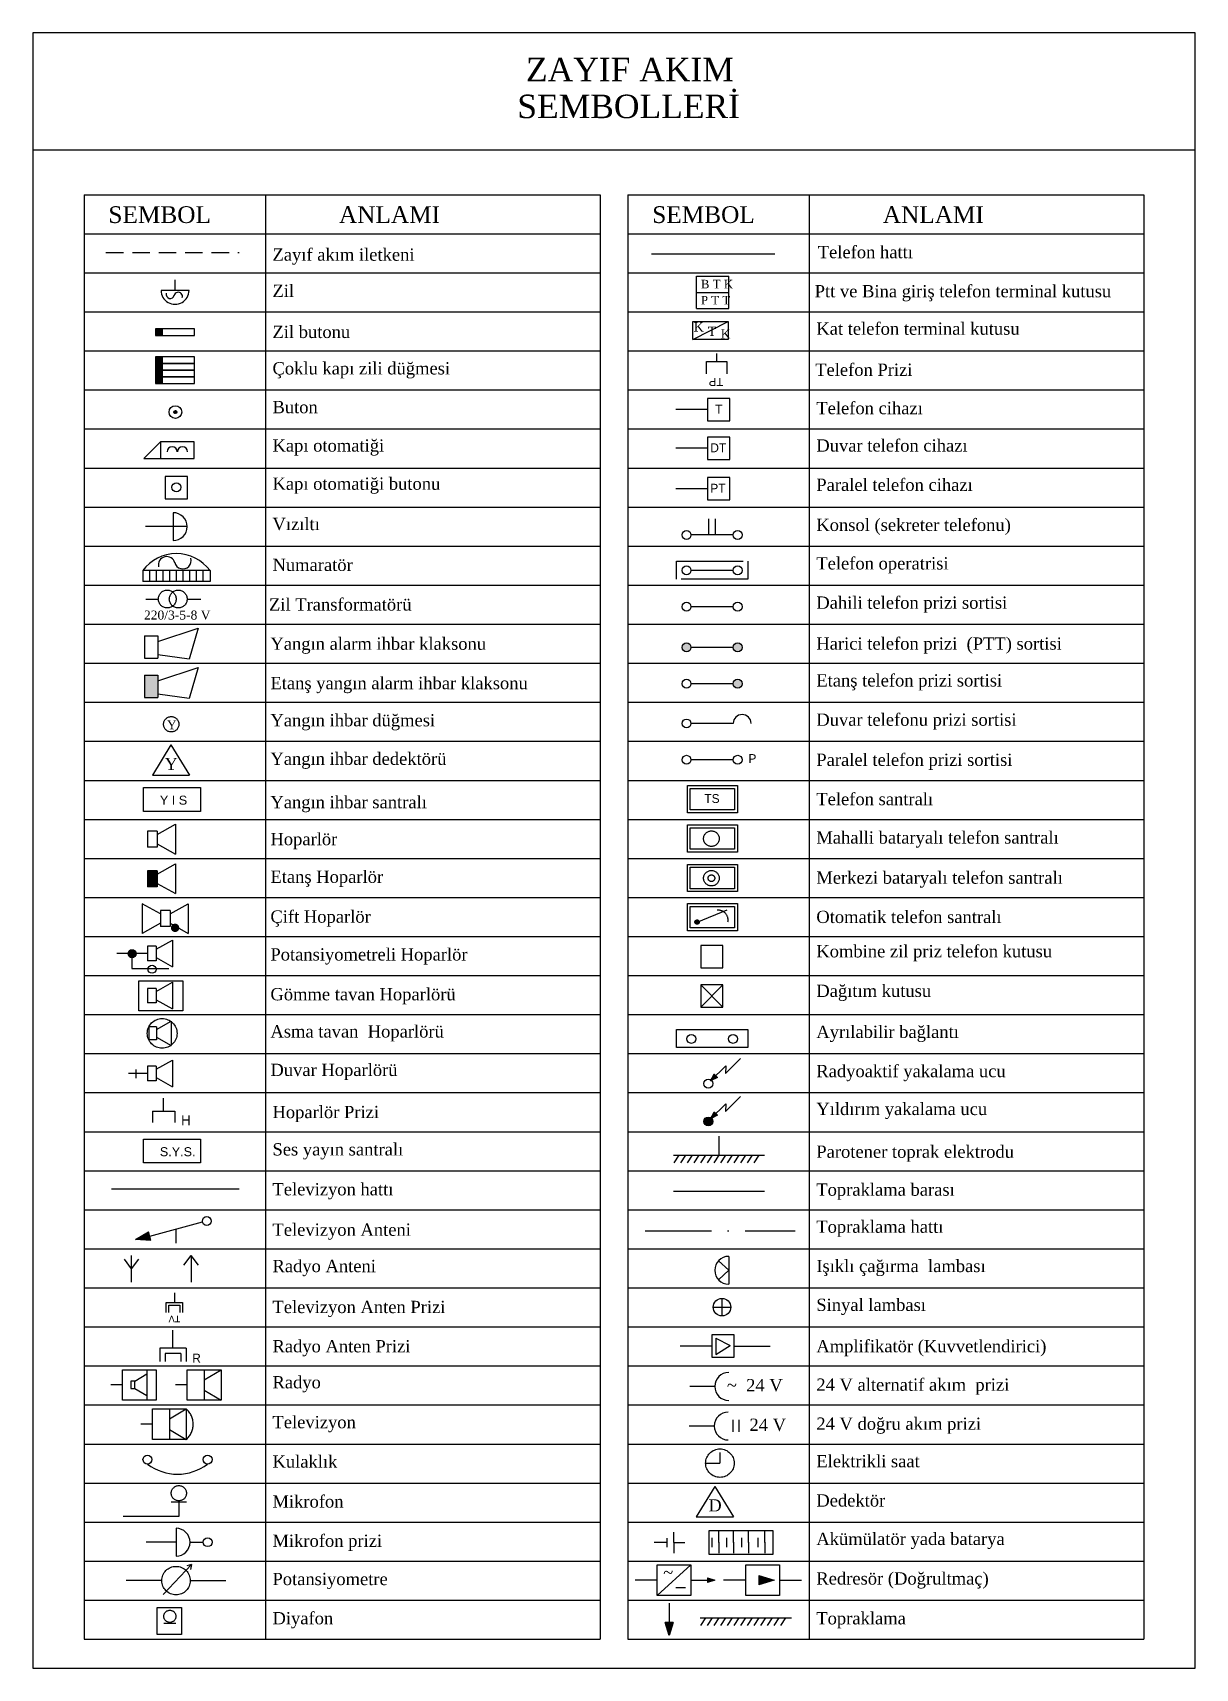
# Model space of a CAD drawing. Header units: millimetres. Extents: x 154 to 5560, y 36 to 724.
# Drawn here: x 1306.7 to 1516.7, y 151.2 to 446.7 of the extents above; entities that cross this region are included whole.
import ezdxf

# ---------------------------------------------------------------- set-up
doc = ezdxf.new("R2010")
doc.units = ezdxf.units.MM
for name, pattern in [('ACAD_ISO03W100', [30, 12, -18]), ('ACAD_ISO10W100', [18, 12, -3, 0, -3]), ('HIDDEN2', [4.7625, 3.175, -1.5875])]:
    doc.linetypes.add(name, pattern=pattern)
for name, color, linetype in [('MIMARI', 7, 'Continuous'), ('SEMBOL', 7, 'Continuous'), ('topraklama', 104, 'Continuous'), ('TP', 6, 'Continuous'), ('TP HATTI', 6, 'TELEFON_HATTI'), ('TV', 151, 'Continuous'), ('TV HATTI', 161, 'TV_HATTI'), ('zayıf akım', 2, 'HIDDEN2')]:
    doc.layers.add(name, color=color, linetype=linetype)
doc.styles.add('ARMATÜR', font='times.ttf', dxfattribs={"height": 17.5})
doc.styles.add('MEKAN', font='romantic.ttf', dxfattribs={"height": 0.25})
doc.styles.add('ROMANTIC', font='rom_____.pfb', dxfattribs={"height": 0.3})
doc.styles.get("Standard").update_dxf_attribs({"font": 'arial.ttf'})
doc.styles.add('STYLE1', font='times.ttf', dxfattribs={"height": 17.5})
doc.styles.add('style2', font='arial.ttf')
doc.linetypes.add('TELEFON_HATTI', pattern='A,12.7,-5.08,["T",Standard,S=2.54,R=0,X=-2.54,Y=-1.27],-5.08', length=22.86)
doc.linetypes.add('TV_HATTI', pattern='A,12.7,-5.08,["TV",Standard,S=2.54,R=0,X=-2.54,Y=-1.27],-5.08', length=22.86)

# ---------------------------------------------------------------- blocks, each defined once
blk = doc.blocks.new('YIS')
at = {"layer": 'SEMBOL'}
blk.add_lwpolyline([(-25.5, 21.3), (25.5, 21.3), (25.5, 0), (-25.5, 0)], close=True, dxfattribs=at)
at = {"layer": 'SEMBOL', "ltscale": 10, "style": 'style2'}
blk.add_text('Y I S', height=8.08, dxfattribs=at).set_placement((-10.9, 6))
blk = doc.blocks.new('ZİL')
at = {"layer": 'SEMBOL'}
blk.add_line((-1.9, 8.6), (-1.9, -16.4), dxfattribs=at)
for centre, radius, start, end in [((-1.9, -3.9), 12.5, 270, 90), ((3.6, -1), 3.75, 74.5857, 255.5327), ((1.6, -8.2), 3.75, 256.3371, 76.1225)]:
    blk.add_arc(centre, radius, start, end, dxfattribs=at)
blk = doc.blocks.new('Zayıf Akım_Telefon prizi')
at = {"layer": 'TP'}
for p, q in [((-12.5, 0), (-12.5, 15)), ((12.5, 0), (-12.5, 0)), ((12.5, 15), (12.5, 0))]:
    blk.add_line(p, q, dxfattribs=at)
blk.add_text('TP', height=10, dxfattribs=at).set_placement((-8.2, 20))
blk = doc.blocks.new('Zayıf Akım_TV prizi')
at = {"layer": 'TV'}
for p, q in [((-12.5, 0), (-12.5, 15)), ((12.5, 0), (-12.5, 0)), ((-8.5, 4), (-8.5, 15)), ((8.5, 4), (-8.5, 4)), ((8.5, 15), (8.5, 4)), ((12.5, 15), (12.5, 0))]:
    blk.add_line(p, q, dxfattribs=at)
blk.add_text('TV', height=10, dxfattribs=at).set_placement((-8.9, 20))

msp = doc.modelspace()

# ---------------------------------------------------------------- hatches: boundary and pattern name
at = {"layer": 'SEMBOL', "ltscale": 10}
for points in [[(1328.913, 391.985), (1330.122, 391.985), (1330.122, 393.194), (1328.913, 393.194)], [(1328.891, 386.905), (1330.1, 386.905), (1330.1, 388.115), (1328.891, 388.115)], [(1328.891, 385.696), (1330.1, 385.696), (1330.1, 386.905), (1328.891, 386.905)], [(1328.891, 384.487), (1330.1, 384.487), (1330.1, 385.696), (1328.891, 385.696)], [(1328.891, 383.278), (1330.1, 383.278), (1330.1, 384.487), (1328.891, 384.487)]]:
    msp.add_hatch(color=256, dxfattribs=at).paths.add_polyline_path(points)
at = {"layer": 'SEMBOL', "linetype": 'ACAD_ISO03W100', "ltscale": 10}
h = msp.add_hatch(color=256, dxfattribs=at)
h.paths.add_polyline_path([(1434.86, 335.627, 1), (1433.248, 335.627, 1)])
h.paths.add_polyline_path([(1425.619, 335.627, 1), (1424.007, 335.627, 1)])
h.paths.add_polyline_path([(1434.86, 329.065, 1), (1433.248, 329.065, 1)])
for color, points in [(256, [(1329.318, 330.597), (1326.9, 330.597), (1326.9, 326.567), (1329.318, 326.567)]), (256, [(1327.468, 292.375), (1329.209, 292.375), (1329.209, 295.277), (1327.468, 295.277)]), (256, [(1331.665, 284.998), (1333.19, 284.998, 0.9503423)]), (256, [(1427.113, 285.996, 1), (1426.328, 285.996, 1)]), (256, [(1325.387, 280.323, 0.9503423), (1323.938, 280.323)]), (256, [(1429.55, 249.974, 1), (1427.938, 249.974, 1)]), (6, [(1325.309, 228.63), (1328.047, 228.498), (1327.647, 230.06)]), (256, [(1429.9, 167.117), (1428.59, 167.52), (1428.59, 166.714)]), (256, [(1440.643, 167.125), (1437.9, 167.969), (1437.9, 166.281)]), (256, [(1421.662, 157.114), (1422.382, 159.454), (1420.942, 159.454)])]:
    msp.add_hatch(color=color, dxfattribs=at).paths.add_polyline_path(points)
h = msp.add_hatch(color=256, dxfattribs=at)
h.paths.add_polyline_path([(1333.191, 284.959, 0.0127284), (1333.19, 284.998), (1332.381, 284.998), (1332.381, 284.197, 0.4321092)])
h.paths.add_polyline_path([(1332.381, 284.998), (1331.665, 284.998, 0.0127284), (1331.664, 284.959, 0.3965416), (1332.381, 284.197)])
h = msp.add_hatch(color=256, dxfattribs=at)
h.paths.add_polyline_path([(1324.619, 279.562, 0.4321092), (1325.388, 280.286, 0.0127284), (1325.387, 280.323), (1324.619, 280.323)])
h.paths.add_polyline_path([(1324.619, 279.562), (1324.619, 280.323), (1323.938, 280.323, 0.0127284), (1323.937, 280.286, 0.3965416)])

# ---------------------------------------------------------------- linework, layer by layer
at = {"layer": 'MIMARI'}
for p, q in [((1315.994, 417.397), (1315.994, 156.435)), ((1315.994, 417.397), (1409.195, 417.397)), ((1348.74, 417.397), (1348.74, 156.435)), ((1414.233, 417.397), (1507.434, 417.397)), ((1414.233, 417.397), (1414.233, 156.435)), ((1446.979, 417.397), (1446.979, 156.435)), ((1315.994, 410.344), (1409.195, 410.344)), ((1414.233, 410.344), (1507.434, 410.344)), ((1315.994, 403.291), (1409.195, 403.291)), ((1414.233, 403.291), (1507.434, 403.291)), ((1315.994, 396.238), (1409.195, 396.238)), ((1414.233, 396.238), (1507.434, 396.238)), ((1315.994, 389.185), (1409.195, 389.185)), ((1414.233, 389.185), (1507.434, 389.185)), ((1315.994, 382.132), (1409.195, 382.132)), ((1414.233, 382.132), (1507.434, 382.132)), ((1315.994, 375.079), (1409.195, 375.079)), ((1414.233, 375.079), (1507.434, 375.079)), ((1315.994, 368.026), (1409.195, 368.026)), ((1414.233, 368.026), (1507.434, 368.026)), ((1315.994, 360.973), (1409.195, 360.973)), ((1414.233, 360.973), (1507.434, 360.973)), ((1315.994, 353.92), (1409.195, 353.92)), ((1414.233, 353.92), (1507.434, 353.92)), ((1315.994, 346.867), (1409.195, 346.867)), ((1414.233, 346.867), (1507.434, 346.867)), ((1315.994, 339.814), (1409.195, 339.814)), ((1414.233, 339.814), (1507.434, 339.814)), ((1315.994, 332.761), (1409.195, 332.761)), ((1414.233, 332.761), (1507.434, 332.761)), ((1315.994, 325.708), (1409.195, 325.708)), ((1414.233, 325.708), (1507.434, 325.708)), ((1315.994, 318.655), (1409.195, 318.655)), ((1414.233, 318.655), (1507.434, 318.655)), ((1315.994, 311.602), (1409.195, 311.602)), ((1414.233, 311.602), (1507.434, 311.602)), ((1315.994, 304.549), (1409.195, 304.549)), ((1414.233, 304.549), (1507.434, 304.549)), ((1315.994, 297.496), (1409.195, 297.496)), ((1414.233, 297.496), (1507.434, 297.496)), ((1315.994, 290.443), (1409.195, 290.443)), ((1414.233, 290.443), (1507.434, 290.443)), ((1315.994, 283.39), (1409.195, 283.39)), ((1414.233, 283.39), (1507.434, 283.39)), ((1315.994, 276.337), (1409.195, 276.337)), ((1414.233, 276.337), (1507.434, 276.337)), ((1315.994, 269.284), (1409.195, 269.284)), ((1414.233, 269.284), (1507.434, 269.284)), ((1315.994, 262.231), (1409.195, 262.231)), ((1414.233, 262.231), (1507.434, 262.231)), ((1315.994, 255.178), (1409.195, 255.178)), ((1414.233, 255.178), (1507.434, 255.178)), ((1315.994, 248.125), (1409.195, 248.125)), ((1414.233, 248.125), (1507.434, 248.125)), ((1315.994, 241.072), (1409.195, 241.072)), ((1414.233, 241.072), (1507.434, 241.072)), ((1315.994, 234.019), (1409.195, 234.019)), ((1414.233, 234.019), (1507.434, 234.019)), ((1315.994, 226.966), (1409.195, 226.966)), ((1414.233, 226.966), (1507.434, 226.966)), ((1315.994, 219.913), (1409.195, 219.913)), ((1414.233, 219.913), (1507.434, 219.913)), ((1315.994, 212.86), (1409.195, 212.86)), ((1414.233, 212.86), (1507.434, 212.86)), ((1315.994, 205.807), (1409.195, 205.807)), ((1414.233, 205.807), (1507.434, 205.807)), ((1315.994, 198.754), (1409.195, 198.754)), ((1414.233, 198.754), (1507.434, 198.754)), ((1315.994, 191.701), (1409.195, 191.701)), ((1414.233, 191.701), (1507.434, 191.701)), ((1315.994, 184.647), (1409.195, 184.647)), ((1414.233, 184.647), (1507.434, 184.647)), ((1315.994, 177.594), (1409.195, 177.594)), ((1414.233, 177.594), (1507.434, 177.594)), ((1315.994, 170.541), (1409.195, 170.541)), ((1414.233, 170.541), (1507.434, 170.541)), ((1315.994, 163.488), (1409.195, 163.488)), ((1414.233, 163.488), (1507.434, 163.488)), ((1315.994, 156.435), (1409.195, 156.435)), ((1414.233, 156.435), (1507.434, 156.435))]:
    msp.add_line(p, q, dxfattribs=at)
at = {"layer": 'MIMARI', "ltscale": 10}
for p, q in [((1409.195, 417.397), (1409.195, 156.435)), ((1507.434, 417.397), (1507.434, 156.435))]:
    msp.add_line(p, q, dxfattribs=at)
at = {"layer": 'MIMARI', "linetype": 'ACAD_ISO03W100', "ltscale": 10}
for p, q in [((1327.172, 344.353), (1329.404, 344.353)), ((1334.612, 344.353), (1337.091, 344.353)), ((1422.525, 173.895), (1424.519, 173.895))]:
    msp.add_line(p, q, dxfattribs=at)
at = {"layer": 'MIMARI', "ltscale": 0.1}
for p, q in [((1331.69, 317.993), (1328.322, 312.524)), ((1331.69, 317.993), (1335.059, 312.524)), ((1328.322, 312.524), (1335.059, 312.524)), ((1430.109, 210.803), (1430.109, 207.889)), ((1430.109, 210.803), (1432.711, 209.492)), ((1430.109, 207.889), (1432.711, 209.492)), ((1429.929, 184.036), (1426.56, 178.567)), ((1429.929, 184.036), (1433.297, 178.567)), ((1426.56, 178.567), (1433.297, 178.567))]:
    msp.add_line(p, q, dxfattribs=at)
at = {"layer": 'MIMARI', "linetype": 'ACAD_ISO03W100'}
for p, q in [((1421.316, 173.089), (1421.316, 174.701)), ((1422.525, 173.895), (1422.525, 175.788)), ((1429.446, 173.169), (1429.446, 174.781)), ((1429.446, 173.089), (1429.446, 174.701)), ((1430.656, 173.975), (1430.656, 175.869)), ((1430.656, 173.895), (1430.656, 175.788)), ((1432.066, 173.169), (1432.066, 174.781)), ((1432.066, 173.089), (1432.066, 174.701)), ((1433.275, 173.975), (1433.275, 175.869)), ((1433.275, 173.895), (1433.275, 175.788)), ((1434.82, 173.169), (1434.82, 174.781)), ((1434.82, 173.089), (1434.82, 174.701)), ((1436.029, 173.975), (1436.029, 175.869)), ((1436.029, 173.895), (1436.029, 175.788)), ((1437.761, 173.169), (1437.761, 174.781)), ((1437.761, 173.089), (1437.761, 174.701)), ((1438.97, 173.975), (1438.97, 175.869)), ((1438.97, 173.895), (1438.97, 175.788)), ((1422.525, 173.895), (1422.525, 172.002)), ((1430.656, 173.975), (1430.656, 172.082)), ((1430.656, 173.895), (1430.656, 172.002)), ((1433.275, 173.975), (1433.275, 172.082)), ((1433.275, 173.895), (1433.275, 172.002)), ((1436.029, 173.975), (1436.029, 172.082)), ((1436.029, 173.895), (1436.029, 172.002)), ((1438.97, 173.975), (1438.97, 172.082)), ((1438.97, 173.895), (1438.97, 172.002))]:
    msp.add_line(p, q, dxfattribs=at)
at = {"layer": 'MIMARI', "linetype": 'ACAD_ISO03W100', "ltscale": 10}
for centre, radius in [((1331.016, 344.353), 1.612), ((1333, 344.353), 1.612), ((1430.843, 188.245), 2.571), ((1332.604, 167.03), 2.571)]:
    msp.add_circle(centre, radius, dxfattribs=at)
at = {"layer": 'SEMBOL', "ltscale": 10}
for p, q in [((1516.714, 425.458), (1306.714, 425.458)), ((1429.925, 202.098), (1425.401, 202.098)), ((1429.827, 194.949), (1425.303, 194.949)), ((1332.616, 173.964), (1327.214, 173.964))]:
    msp.add_line(p, q, dxfattribs=at)
at = {"layer": 'SEMBOL', "linetype": 'ACAD_ISO03W100', "ltscale": 10}
for p, q in [((1332.418, 400.13), (1332.418, 402.007)), ((1428.601, 378.59), (1422.872, 378.59)), ((1428.601, 371.592), (1422.872, 371.592)), ((1428.601, 364.276), (1422.872, 364.276)), ((1428.829, 355.938), (1428.829, 358.863)), ((1430.038, 355.938), (1430.038, 358.863)), ((1334.601, 357.434), (1327.094, 357.434)), ((1433.248, 355.938), (1425.619, 355.938)), ((1326.591, 349.512), (1326.591, 347.497)), ((1327.8, 349.512), (1327.8, 347.497)), ((1329.009, 349.512), (1329.009, 347.497)), ((1330.218, 349.512), (1330.218, 347.497)), ((1331.427, 349.512), (1331.427, 347.497)), ((1332.636, 349.512), (1332.636, 347.497)), ((1333.845, 349.512), (1333.845, 347.497)), ((1335.054, 349.512), (1335.054, 347.497)), ((1336.264, 349.512), (1336.264, 347.497)), ((1337.473, 349.512), (1337.473, 347.497)), ((1338.746, 349.512), (1338.746, 347.497)), ((1433.248, 349.532), (1425.619, 349.532)), ((1433.248, 342.97), (1425.619, 342.97)), ((1433.248, 335.627), (1425.619, 335.627)), ((1433.248, 329.065), (1425.619, 329.065)), ((1433.248, 321.878), (1425.619, 321.878)), ((1433.248, 315.316), (1425.619, 315.316)), ((1329.209, 301.816), (1332.499, 303.659)), ((1332.499, 303.659), (1332.499, 298.295)), ((1329.209, 300.138), (1332.499, 298.295)), ((1329.209, 294.666), (1332.499, 296.508)), ((1332.499, 296.508), (1332.499, 291.144)), ((1329.209, 292.987), (1332.499, 291.144)), ((1329.786, 287.468), (1326.496, 289.311)), ((1326.496, 289.311), (1326.496, 283.946)), ((1331.525, 287.468), (1334.815, 289.311)), ((1334.815, 289.311), (1334.815, 283.946)), ((1426.721, 285.996), (1432.179, 288.19)), ((1329.786, 285.789), (1326.496, 283.946)), ((1331.525, 285.789), (1334.815, 283.946)), ((1329.011, 281.078), (1331.973, 282.737)), ((1331.973, 282.737), (1331.973, 277.909)), ((1327.444, 280.323), (1321.892, 280.323)), ((1324.619, 280.323), (1324.619, 277.629)), ((1329.011, 279.567), (1331.973, 277.909)), ((1324.619, 277.629), (1331.323, 277.629)), ((1329.011, 273.464), (1331.973, 275.123)), ((1331.973, 275.123), (1331.973, 270.294)), ((1329.011, 271.953), (1331.973, 270.294)), ((1431.399, 274.629), (1427.369, 270.599)), ((1427.369, 274.629), (1431.399, 270.599)), ((1329.07, 266.579), (1331.735, 268.071)), ((1331.735, 268.071), (1331.735, 263.726)), ((1329.07, 265.219), (1331.735, 263.726)), ((1329.011, 259.4), (1331.973, 261.059)), ((1331.973, 261.059), (1331.973, 256.231)), ((1429.17, 257.3), (1431.9, 260.028)), ((1431.828, 258.618), (1434.558, 261.346)), ((1431.9, 260.028), (1431.828, 258.618)), ((1327.444, 258.645), (1324.014, 258.645)), ((1325.346, 259.348), (1325.346, 257.803)), ((1329.011, 257.89), (1331.973, 256.231)), ((1431.828, 251.776), (1434.558, 254.504)), ((1429.17, 250.459), (1431.9, 253.186)), ((1431.9, 253.186), (1431.828, 251.776)), ((1423.44, 243.858), (1422.54, 242.478)), ((1424.644, 243.858), (1423.743, 242.478)), ((1425.847, 243.858), (1424.946, 242.478)), ((1427.05, 243.858), (1426.149, 242.478)), ((1428.253, 243.858), (1427.353, 242.478)), ((1429.456, 243.858), (1428.556, 242.478)), ((1430.659, 243.858), (1429.759, 242.478)), ((1431.862, 243.858), (1430.962, 242.478)), ((1433.065, 243.858), (1432.165, 242.478)), ((1434.269, 243.858), (1433.368, 242.478)), ((1435.472, 243.858), (1434.571, 242.478)), ((1436.675, 243.858), (1435.774, 242.478)), ((1437.878, 243.858), (1436.978, 242.478)), ((1432.442, 223.086), (1430.577, 224.779)), ((1432.442, 225.605), (1432.442, 220.567)), ((1432.442, 223.086), (1430.577, 221.393)), ((1429.375, 209.385), (1423.646, 209.385)), ((1433.406, 209.385), (1439.945, 209.385)), ((1325.176, 203.071), (1327.344, 204.36)), ((1327.314, 205.12), (1327.314, 199.609)), ((1337.674, 203.306), (1340.725, 205.12)), ((1337.674, 205.12), (1337.674, 199.609)), ((1322.926, 202.365), (1320.807, 202.365)), ((1325.176, 201.732), (1327.344, 200.443)), ((1334.623, 202.365), (1332.504, 202.365)), ((1337.674, 201.423), (1340.725, 199.609)), ((1331.4, 196.227), (1334.451, 198.041)), ((1331.4, 198.041), (1331.4, 192.53)), ((1328.35, 195.286), (1326.23, 195.286)), ((1331.4, 194.344), (1334.451, 192.53)), ((1430.843, 190.155), (1430.843, 188.245)), ((1428.272, 188.245), (1430.843, 188.245)), ((1331.745, 181.276), (1334.493, 181.276)), ((1333.11, 181.45), (1333.11, 178.615)), ((1333.11, 178.615), (1323.032, 178.615)), ((1421.316, 173.895), (1418.95, 173.895)), ((1330.251, 164.494), (1335.405, 169.921)), ((1335.405, 169.921), (1334.551, 169.712)), ((1335.405, 169.921), (1335.24, 169.058)), ((1425.606, 169.873), (1419.505, 164.362)), ((1330.033, 167.03), (1323.597, 167.03)), ((1335.175, 167.03), (1341.611, 167.03)), ((1419.505, 167.117), (1415.508, 167.117)), ((1422.899, 165.755), (1424.638, 165.755)), ((1425.606, 167.117), (1429.603, 167.117)), ((1435.504, 167.117), (1431.508, 167.117)), ((1441.606, 167.117), (1445.603, 167.117)), ((1421.662, 162.961), (1421.662, 157.644)), ((1427.3, 160.298), (1443.748, 160.298)), ((1428.261, 160.298), (1427.361, 158.918)), ((1429.464, 160.298), (1428.564, 158.918)), ((1430.667, 160.298), (1429.767, 158.918)), ((1431.87, 160.298), (1430.97, 158.918)), ((1433.073, 160.298), (1432.173, 158.918)), ((1434.277, 160.298), (1433.376, 158.918)), ((1435.48, 160.298), (1434.579, 158.918)), ((1436.683, 160.298), (1435.782, 158.918)), ((1437.886, 160.298), (1436.986, 158.918)), ((1439.089, 160.298), (1438.189, 158.918)), ((1440.292, 160.298), (1439.392, 158.918)), ((1441.495, 160.298), (1440.595, 158.918)), ((1442.698, 160.298), (1441.798, 158.918)), ((1330.395, 159.34), (1332.594, 159.34))]:
    msp.add_line(p, q, dxfattribs=at)
at = {"layer": 'SEMBOL'}
for p, q in [((1426.616, 402.671), (1432.44, 402.671)), ((1426.616, 396.847), (1426.616, 402.671)), ((1432.44, 396.847), (1432.44, 402.671)), ((1426.616, 399.759), (1432.44, 399.759)), ((1426.616, 396.847), (1432.44, 396.847)), ((1328.913, 393.194), (1328.913, 391.985)), ((1335.966, 393.194), (1328.913, 393.194)), ((1330.122, 393.194), (1330.122, 391.985)), ((1335.966, 391.985), (1335.966, 393.194)), ((1425.924, 391.268), (1425.924, 394.482)), ((1425.924, 394.482), (1432.351, 394.482)), ((1425.924, 391.268), (1432.351, 394.482)), ((1432.351, 394.482), (1432.351, 391.268)), ((1328.913, 391.985), (1335.966, 391.985)), ((1432.351, 391.268), (1425.924, 391.268)), ((1328.891, 388.115), (1328.891, 386.905)), ((1335.944, 388.115), (1328.891, 388.115)), ((1330.1, 388.115), (1330.1, 386.905)), ((1335.944, 383.278), (1335.944, 388.115)), ((1328.891, 386.905), (1328.891, 385.696)), ((1335.944, 386.905), (1328.891, 386.905)), ((1328.891, 386.905), (1335.944, 386.905)), ((1335.944, 385.696), (1328.891, 385.696)), ((1328.891, 385.696), (1335.944, 385.696)), ((1328.891, 385.696), (1328.891, 384.487)), ((1328.891, 384.487), (1328.891, 383.278)), ((1335.944, 384.487), (1328.891, 384.487)), ((1328.891, 384.487), (1335.944, 384.487)), ((1330.1, 386.905), (1330.1, 385.696)), ((1330.1, 385.696), (1330.1, 384.487)), ((1330.1, 384.487), (1330.1, 383.278)), ((1328.891, 383.278), (1335.944, 383.278)), ((1332.603, 377.892), (1332.242, 378.254)), ((1332.652, 377.923), (1332.273, 378.302)), ((1332.693, 377.964), (1332.314, 378.343)), ((1332.724, 378.014), (1332.364, 378.374)), ((1332.745, 378.074), (1332.424, 378.395)), ((1332.751, 378.149), (1332.498, 378.401)), ((1332.717, 378.263), (1332.613, 378.367)), ((1332.471, 377.863), (1332.213, 378.121)), ((1332.544, 377.87), (1332.22, 378.194)), ((1332.362, 377.89), (1332.24, 378.012)), ((1329.808, 372.781), (1326.776, 369.743)), ((1329.808, 372.781), (1329.808, 369.743)), ((1335.881, 372.781), (1329.808, 372.781)), ((1335.881, 369.743), (1335.881, 372.781)), ((1326.776, 369.743), (1335.881, 369.743)), ((1332.082, 359.953), (1332.082, 354.915)), ((1338.746, 349.512), (1326.591, 349.512)), ((1338.746, 347.497), (1326.591, 347.497)), ((1326.9, 337.71), (1326.9, 333.68)), ((1326.9, 337.71), (1329.318, 337.71)), ((1329.318, 337.71), (1329.318, 333.68)), ((1329.324, 336.701), (1336.579, 339.12)), ((1336.579, 339.12), (1334.967, 333.477)), ((1334.967, 333.477), (1329.324, 334.283)), ((1326.9, 333.68), (1329.318, 333.68)), ((1329.324, 329.588), (1336.579, 332.007)), ((1336.579, 332.007), (1334.967, 326.364)), ((1326.9, 330.597), (1329.318, 330.597)), ((1326.9, 330.597), (1326.9, 326.567)), ((1329.318, 330.597), (1329.318, 326.567)), ((1326.9, 326.567), (1329.318, 326.567)), ((1334.967, 326.364), (1329.324, 327.17)), ((1329.209, 302.428), (1327.468, 302.428)), ((1327.468, 302.428), (1327.468, 299.526)), ((1329.209, 302.428), (1329.209, 299.526)), ((1329.209, 299.526), (1327.468, 299.526)), ((1329.209, 295.277), (1327.468, 295.277)), ((1327.468, 295.277), (1327.468, 292.375)), ((1329.209, 295.277), (1329.209, 292.375)), ((1329.209, 292.375), (1327.468, 292.375)), ((1329.784, 288.079), (1329.784, 285.178)), ((1331.525, 288.079), (1329.784, 288.079)), ((1331.525, 288.079), (1331.525, 285.178)), ((1331.525, 285.178), (1329.784, 285.178)), ((1329.011, 281.629), (1327.444, 281.629)), ((1327.444, 281.629), (1327.444, 279.017)), ((1329.011, 281.629), (1329.011, 279.017)), ((1329.011, 279.017), (1327.444, 279.017)), ((1327.444, 274.014), (1327.444, 271.403)), ((1329.011, 274.014), (1327.444, 274.014)), ((1329.011, 274.014), (1329.011, 271.403)), ((1329.011, 271.403), (1327.444, 271.403)), ((1327.66, 267.074), (1327.66, 264.724)), ((1329.07, 267.074), (1327.66, 267.074)), ((1329.07, 267.074), (1329.07, 264.724)), ((1329.07, 264.724), (1327.66, 264.724)), ((1329.011, 259.951), (1327.444, 259.951)), ((1327.444, 259.951), (1327.444, 257.339)), ((1329.011, 257.339), (1327.444, 257.339)), ((1329.011, 259.951), (1329.011, 257.339)), ((1429.17, 257.3), (1429.811, 258.511)), ((1430.381, 257.941), (1429.17, 257.3)), ((1429.182, 257.307), (1429.174, 257.307)), ((1429.23, 257.332), (1429.187, 257.332)), ((1429.278, 257.357), (1429.2, 257.357)), ((1429.325, 257.382), (1429.214, 257.382)), ((1429.373, 257.407), (1429.227, 257.407)), ((1429.42, 257.433), (1429.24, 257.433)), ((1429.468, 257.458), (1429.254, 257.458)), ((1429.516, 257.483), (1429.267, 257.483)), ((1429.563, 257.508), (1429.28, 257.508)), ((1429.611, 257.533), (1429.294, 257.533)), ((1429.658, 257.559), (1429.307, 257.559)), ((1429.706, 257.584), (1429.32, 257.584)), ((1429.753, 257.609), (1429.334, 257.609)), ((1429.801, 257.634), (1429.347, 257.634)), ((1429.849, 257.659), (1429.36, 257.659)), ((1429.896, 257.685), (1429.374, 257.685)), ((1429.944, 257.71), (1429.387, 257.71)), ((1429.991, 257.735), (1429.4, 257.735)), ((1430.039, 257.76), (1429.414, 257.76)), ((1430.087, 257.785), (1429.427, 257.785)), ((1430.134, 257.81), (1429.44, 257.81)), ((1430.182, 257.836), (1429.454, 257.836)), ((1430.229, 257.861), (1429.467, 257.861)), ((1430.277, 257.886), (1429.48, 257.886)), ((1430.324, 257.911), (1429.494, 257.911)), ((1430.372, 257.936), (1429.507, 257.936)), ((1430.361, 257.962), (1429.52, 257.962)), ((1430.336, 257.987), (1429.534, 257.987)), ((1430.311, 258.012), (1429.547, 258.012)), ((1430.286, 258.037), (1429.56, 258.037)), ((1430.26, 258.062), (1429.574, 258.062)), ((1430.235, 258.088), (1429.587, 258.088)), ((1430.21, 258.113), (1429.6, 258.113)), ((1430.185, 258.138), (1429.614, 258.138)), ((1430.16, 258.163), (1429.627, 258.163)), ((1430.135, 258.188), (1429.64, 258.188)), ((1430.109, 258.213), (1429.654, 258.213)), ((1430.084, 258.239), (1429.667, 258.239)), ((1430.059, 258.264), (1429.68, 258.264)), ((1430.034, 258.289), (1429.694, 258.289)), ((1430.009, 258.314), (1429.707, 258.314)), ((1429.983, 258.339), (1429.72, 258.339)), ((1429.958, 258.365), (1429.734, 258.365)), ((1429.933, 258.39), (1429.747, 258.39)), ((1429.908, 258.415), (1429.76, 258.415)), ((1429.883, 258.44), (1429.774, 258.44)), ((1429.857, 258.465), (1429.787, 258.465)), ((1429.832, 258.491), (1429.8, 258.491)), ((1430.381, 257.941), (1429.811, 258.511)), ((1330.366, 251.808), (1330.366, 254.197)), ((1328.349, 251.808), (1328.349, 249.795)), ((1328.349, 251.808), (1332.382, 251.808)), ((1332.382, 251.808), (1332.382, 249.795)), ((1429.17, 250.459), (1429.811, 251.67)), ((1430.311, 251.17), (1429.547, 251.17)), ((1430.286, 251.196), (1429.56, 251.196)), ((1430.26, 251.221), (1429.574, 251.221)), ((1430.235, 251.246), (1429.587, 251.246)), ((1430.21, 251.271), (1429.6, 251.271)), ((1430.185, 251.296), (1429.614, 251.296)), ((1430.16, 251.321), (1429.627, 251.321)), ((1430.135, 251.347), (1429.64, 251.347)), ((1430.109, 251.372), (1429.654, 251.372)), ((1430.084, 251.397), (1429.667, 251.397)), ((1430.059, 251.422), (1429.68, 251.422)), ((1430.034, 251.447), (1429.694, 251.447)), ((1430.009, 251.473), (1429.707, 251.473)), ((1429.983, 251.498), (1429.72, 251.498)), ((1429.958, 251.523), (1429.734, 251.523)), ((1429.933, 251.548), (1429.747, 251.548)), ((1429.908, 251.573), (1429.76, 251.573)), ((1429.883, 251.599), (1429.774, 251.599)), ((1429.857, 251.624), (1429.787, 251.624)), ((1429.832, 251.649), (1429.8, 251.649)), ((1430.381, 251.1), (1429.811, 251.67)), ((1430.381, 251.1), (1429.17, 250.459)), ((1429.182, 250.465), (1429.174, 250.465)), ((1429.23, 250.49), (1429.187, 250.49)), ((1429.278, 250.515), (1429.2, 250.515)), ((1429.325, 250.541), (1429.214, 250.541)), ((1429.373, 250.566), (1429.227, 250.566)), ((1429.42, 250.591), (1429.24, 250.591)), ((1429.468, 250.616), (1429.254, 250.616)), ((1429.516, 250.641), (1429.267, 250.641)), ((1429.563, 250.667), (1429.28, 250.667)), ((1429.611, 250.692), (1429.294, 250.692)), ((1429.658, 250.717), (1429.307, 250.717)), ((1429.706, 250.742), (1429.32, 250.742)), ((1429.753, 250.767), (1429.334, 250.767)), ((1429.801, 250.792), (1429.347, 250.792)), ((1429.849, 250.818), (1429.36, 250.818)), ((1429.896, 250.843), (1429.374, 250.843)), ((1429.944, 250.868), (1429.387, 250.868)), ((1429.991, 250.893), (1429.4, 250.893)), ((1430.039, 250.918), (1429.414, 250.918)), ((1430.087, 250.944), (1429.427, 250.944)), ((1430.134, 250.969), (1429.44, 250.969)), ((1430.182, 250.994), (1429.454, 250.994)), ((1430.229, 251.019), (1429.467, 251.019)), ((1430.277, 251.044), (1429.48, 251.044)), ((1430.324, 251.07), (1429.494, 251.07)), ((1430.372, 251.095), (1429.507, 251.095)), ((1430.361, 251.12), (1429.52, 251.12)), ((1430.336, 251.145), (1429.534, 251.145)), ((1429.638, 216.428), (1432.812, 216.428)), ((1431.225, 214.841), (1431.225, 218.015)), ((1332.045, 209.017), (1332.045, 212.247)), ((1329.664, 209.017), (1329.664, 206.639)), ((1334.427, 209.017), (1329.664, 209.017)), ((1330.616, 208.065), (1330.616, 206.639)), ((1333.474, 208.065), (1330.616, 208.065)), ((1333.475, 208.065), (1333.475, 206.639)), ((1334.427, 209.017), (1334.427, 206.639)), ((1428.59, 167.52), (1428.59, 166.714)), ((1428.59, 167.52), (1429.9, 167.117)), ((1429.9, 167.117), (1428.59, 166.714)), ((1437.9, 167.969), (1440.643, 167.125)), ((1437.9, 167.969), (1437.9, 166.281)), ((1440.643, 167.125), (1437.9, 166.281)), ((1421.662, 157.114), (1420.942, 159.454)), ((1422.382, 159.454), (1420.942, 159.454)), ((1422.382, 159.454), (1421.662, 157.114))]:
    msp.add_line(p, q, dxfattribs=at)
at = {"layer": 'SEMBOL', "color": 2, "linetype": 'ACAD_ISO03W100', "ltscale": 10}
for p, q in [((1430.704, 243.858), (1430.704, 247.345)), ((1422.48, 243.858), (1438.928, 243.858)), ((1422.48, 237.356), (1438.928, 237.356))]:
    msp.add_line(p, q, dxfattribs=at)
at = {"layer": 'SEMBOL', "color": 6}
for p, q in [((1327.847, 229.279), (1337.369, 231.823)), ((1332.608, 227.97), (1332.608, 230.551)), ((1325.309, 228.63), (1327.647, 230.06)), ((1328.047, 228.498), (1325.309, 228.63)), ((1328.047, 228.498), (1327.647, 230.06))]:
    msp.add_line(p, q, dxfattribs=at)
at = {"layer": 'SEMBOL', "color": 6, "linetype": 'ACAD_ISO03W100', "ltscale": 10}
for p, q in [((1323.212, 225.12), (1324.527, 223.367)), ((1324.527, 225.777), (1324.527, 220.956)), ((1325.843, 225.12), (1324.527, 223.367)), ((1334.003, 224.024), (1335.318, 225.777)), ((1335.318, 225.777), (1335.318, 220.956)), ((1336.634, 224.024), (1335.318, 225.777))]:
    msp.add_line(p, q, dxfattribs=at)
at = {"layer": 'SEMBOL', "color": 1, "linetype": 'ACAD_ISO03W100', "ltscale": 10}
for p, q in [((1433.175, 196.077), (1433.175, 193.922)), ((1434.253, 196.077), (1434.253, 193.922))]:
    msp.add_line(p, q, dxfattribs=at)
at = {"layer": 'SEMBOL', "linetype": 'ByBlock'}
for p, q in [((1332.616, 176.483), (1332.616, 171.445)), ((1335.135, 173.964), (1337.498, 173.964))]:
    msp.add_line(p, q, dxfattribs=at)
at = {"layer": 'SEMBOL', "ltscale": 10}
msp.add_lwpolyline([(1306.714, 446.67), (1306.714, 151.185), (1516.714, 151.185), (1516.714, 446.67)], close=True, dxfattribs=at)
at = {"layer": 'SEMBOL', "linetype": 'ACAD_ISO03W100'}
for points in [[(1428.601, 376.575), (1432.632, 376.575), (1432.632, 380.605), (1428.601, 380.605)], [(1428.601, 369.577), (1432.632, 369.577), (1432.632, 373.607), (1428.601, 373.607)], [(1330.666, 362.449), (1334.696, 362.449), (1334.696, 366.479), (1330.666, 366.479)], [(1428.601, 362.261), (1432.632, 362.261), (1432.632, 366.291), (1428.601, 366.291)], [(1423.032, 351.219), (1435.873, 351.219), (1435.873, 347.946), (1423.032, 347.946)], [(1427.369, 277.748), (1431.399, 277.748), (1431.399, 281.778), (1427.369, 281.778)], [(1325.864, 275.392), (1333.818, 275.392), (1333.818, 269.974), (1325.864, 269.974)], [(1427.369, 270.599), (1431.399, 270.599), (1431.399, 274.629), (1427.369, 274.629)], [(1429.375, 207.37), (1433.406, 207.37), (1433.406, 211.4), (1429.375, 211.4)], [(1322.926, 199.609), (1322.926, 205.12), (1329.027, 205.12), (1329.027, 199.609)], [(1334.623, 199.609), (1334.623, 205.12), (1340.725, 205.12), (1340.725, 199.609)], [(1325.176, 203.071), (1324.413, 203.071), (1324.413, 201.703), (1325.176, 201.703)], [(1328.35, 192.53), (1328.35, 198.041), (1334.451, 198.041), (1334.451, 192.53)], [(1428.892, 176.066), (1440.403, 176.066), (1440.403, 171.763), (1428.892, 171.763)], [(1419.505, 164.362), (1419.505, 169.873), (1425.606, 169.873), (1425.606, 164.362)], [(1435.504, 164.362), (1435.504, 169.873), (1441.606, 169.873), (1441.606, 164.362)], [(1329.167, 162.176), (1333.576, 162.176), (1333.576, 157.295), (1329.167, 157.295)]]:
    msp.add_lwpolyline(points, close=True, dxfattribs=at)
at = {"layer": 'SEMBOL', "linetype": 'ACAD_ISO03W100', "ltscale": 10}
for points in [[(1424.967, 310.668), (1434.002, 310.668), (1434.002, 305.76), (1424.967, 305.76)], [(1425.483, 310.152), (1433.486, 310.152), (1433.486, 306.276), (1425.483, 306.276)], [(1424.967, 303.561), (1434.002, 303.561), (1434.002, 298.653), (1424.967, 298.653)], [(1425.483, 303.045), (1433.486, 303.045), (1433.486, 299.169), (1425.483, 299.169)], [(1424.967, 296.418), (1434.002, 296.418), (1434.002, 291.511), (1424.967, 291.511)], [(1425.483, 295.902), (1433.486, 295.902), (1433.486, 292.027), (1425.483, 292.027)], [(1424.967, 289.332), (1434.002, 289.332), (1434.002, 284.424), (1424.967, 284.424)], [(1425.483, 288.816), (1433.486, 288.816), (1433.486, 284.94), (1425.483, 284.94)], [(1423.032, 266.582), (1435.873, 266.582), (1435.873, 263.31), (1423.032, 263.31)]]:
    msp.add_lwpolyline(points, close=True, dxfattribs=at)
at = {"layer": 'SEMBOL'}
msp.add_lwpolyline([(1326.741, 246.781), (1337.023, 246.781), (1337.023, 242.487), (1326.741, 242.487)], close=True, dxfattribs=at)
for centre, radius in [((1332.482, 378.132), 1.143), ((1332.482, 378.132), 0.269), ((1332.675, 364.543), 0.806), ((1424.813, 355.938), 0.806), ((1434.054, 355.938), 0.806), ((1424.813, 349.532), 0.806), ((1434.054, 349.532), 0.806), ((1424.813, 342.97), 0.806), ((1434.054, 342.97), 0.806), ((1424.813, 335.627), 0.806), ((1434.054, 335.627), 0.806), ((1424.813, 329.065), 0.806), ((1434.054, 329.065), 0.806), ((1424.813, 321.878), 0.806), ((1424.813, 315.316), 0.806), ((1434.054, 315.316), 0.806), ((1324.663, 280.286), 0.725), ((1328.266, 277.475), 0.725), ((1425.694, 264.896), 0.806), ((1433.211, 264.896), 0.806), ((1428.744, 256.815), 0.806), ((1428.744, 249.974), 0.806), ((1431.225, 216.428), 1.587), ((1327.441, 188.89), 0.806), ((1338.301, 188.89), 0.806), ((1338.304, 173.964), 0.806)]:
    msp.add_circle(centre, radius, dxfattribs=at)
at = {"layer": 'SEMBOL', "linetype": 'ACAD_ISO03W100', "ltscale": 10}
for centre, radius in [((1331.738, 321.731), 1.386), ((1429.309, 301.069), 1.407), ((1429.309, 293.926), 1.407), ((1429.309, 293.926), 0.601), ((1426.721, 285.996), 0.393), ((1330.093, 265.888), 2.686), ((1333.11, 182.819), 1.37), ((1331.487, 160.574), 1.096)]:
    msp.add_circle(centre, radius, dxfattribs=at)
at = {"layer": 'SEMBOL', "color": 6}
msp.add_circle((1338.16, 231.973), 0.806, dxfattribs=at)
at = {"layer": 'SEMBOL'}
for centre, radius, start, end in [((1331.909, 370.962), 0.919, 0, 180), ((1333.765, 370.962), 0.919, 0, 180), ((1332.082, 357.434), 2.519, 270, 90), ((1332.668, 345.021), 7.557, 36.46267, 143.53733), ((1330.927, 350.518), 1.512, 13.87748, 193.66288), ((1333.842, 351.318), 1.511, 194.46729, 15.41431), ((1434.86, 321.878), 1.612, 0, 180)]:
    msp.add_arc(centre, radius, start, end, dxfattribs=at)
at = {"layer": 'SEMBOL', "linetype": 'ACAD_ISO03W100', "ltscale": 10}
for centre, radius, start, end in [((1430.549, 286.37), 1.771, 349.66276, 95.53212), ((1332.009, 195.286), 3.682, 311.54958, 48.45042), ((1332.871, 195.205), 8.956, 232.67443, 307.32557)]:
    msp.add_arc(centre, radius, start, end, dxfattribs=at)
at = {"layer": 'SEMBOL', "linetype": 'ByBlock'}
for centre, start, end in [((1432.442, 223.086), 90, 270), ((1432.442, 202.098), 90, 270), ((1432.344, 194.949), 90, 270), ((1332.616, 173.964), 270, 90)]:
    msp.add_arc(centre, 2.519, start, end, dxfattribs=at)
at = {"layer": 'topraklama', "linetype": 'ACAD_ISO10W100'}
msp.add_line((1417.337, 230.218), (1444.439, 230.218), dxfattribs=at)
at = {"layer": 'TP HATTI', "linetype": 'TELEFON_HATTI'}
msp.add_line((1418.475, 406.723), (1440.792, 406.723), dxfattribs=at)
at = {"layer": 'TP HATTI'}
msp.add_line((1430.24, 388.72), (1430.24, 387.251), dxfattribs=at)
at = {"layer": 'TV HATTI', "linetype": 'TV_HATTI'}
msp.add_line((1320.957, 237.811), (1344.022, 237.811), dxfattribs=at)
at = {"layer": 'TV HATTI'}
msp.add_line((1332.315, 219.012), (1332.315, 217.245), dxfattribs=at)
at = {"layer": 'zayıf akım', "linetype": 'HIDDEN2'}
msp.add_line((1319.948, 406.938), (1344.024, 406.938), dxfattribs=at)

# ---------------------------------------------------------------- block references
at = {"layer": 'SEMBOL', "linetype": 'ACAD_ISO03W100', "ltscale": 10, "xscale": 0.2015149500001543, "yscale": 0.2015149500001543, "zscale": 0.2015149500001543, "rotation": 270}
msp.add_blockref('ZİL', (1333.213, 399.738), dxfattribs=at)
at = {"layer": 'SEMBOL', "linetype": 'ACAD_ISO03W100', "ltscale": 10, "xscale": 0.2015149499993827, "yscale": 0.2015149499993827, "zscale": 0.2015149499993827}
msp.add_blockref('YIS', (1331.882, 305.998), dxfattribs=at)
at = {"layer": 'TP', "xscale": 0.1468524294944005, "yscale": 0.1468524294944005, "zscale": 0.1468524294944005, "rotation": 180}
msp.add_blockref('Zayıf Akım_Telefon prizi', (1430.24, 387.251), dxfattribs=at)
at = {"layer": 'TV', "xscale": 0.1177932397116798, "yscale": 0.1177932397116798, "zscale": 0.1177932397116798, "rotation": 180}
msp.add_blockref('Zayıf Akım_TV prizi', (1332.315, 217.245), dxfattribs=at)

# ---------------------------------------------------------------- texts
at = {"layer": 'MIMARI', "ltscale": 10, "style": 'ARMATÜR'}
for s, height, p in [('ZAYIF AKIM', 4.2424, (1395.811, 437.901)), ('SEMBOLLERİ', 4.2424, (1394.244, 431.238)), ('SEMBOL', 3.0227, (1320.385, 412.294)), ('ANLAMI', 3.0227, (1362.026, 412.294)), ('SEMBOL', 3.0227, (1418.623, 412.294)), ('ANLAMI', 3.0227, (1460.265, 412.294)), ('Zayıf akım iletkeni', 2.21666, (1350.022, 405.478)), ('Telefon hattı', 2.21666, (1448.516, 405.933)), ('Zil', 2.2167, (1350.022, 398.932)), ('Ptt ve Bina giriş telefon terminal kutusu', 2.21666, (1447.967, 398.866)), ('Zil butonu', 2.2167, (1350.022, 391.513)), ('Kat telefon terminal kutusu', 2.21666, (1448.26, 392.102)), ('Çoklu kapı zili düğmesi', 2.21666, (1350.022, 384.932)), ('Telefon Prizi', 2.21666, (1448.056, 384.679)), ('Buton', 2.2167, (1350.022, 377.928)), ('Telefon cihazı', 2.21666, (1448.26, 377.746)), ('Kapı otomatiği', 2.21666, (1350.022, 370.989)), ('Duvar telefon cihazı', 2.21666, (1448.26, 370.989)), ('Kapı otomatiği butonu', 2.21666, (1350.022, 364.092)), ('Paralel telefon cihazı', 2.21666, (1448.26, 363.893)), ('Vızıltı', 2.2167, (1350.022, 356.811)), ('Konsol (sekreter telefonu)', 2.21666, (1448.26, 356.648)), ('Numaratör', 2.2167, (1350.022, 349.425)), ('Telefon operatrisi', 2.21666, (1448.26, 349.699)), ('Zil Transformatörü', 2.21666, (1349.395, 342.273)), ('Dahili telefon prizi sortisi', 2.21666, (1448.26, 342.602)), ('Yangın alarm ihbar klaksonu', 2.21666, (1349.65, 335.184)), ('Harici telefon prizi  (PTT) sortisi', 2.21666, (1448.26, 335.209)), ('Etanş yangın alarm ihbar klaksonu', 2.21666, (1349.65, 328.071)), ('Etanş telefon prizi sortisi', 2.21666, (1448.26, 328.556)), ('Y', 1.612, (1330.959, 320.832)), ('Yangın ihbar düğmesi', 2.21666, (1349.65, 321.357)), ('Duvar telefonu prizi sortisi', 2.21666, (1448.26, 321.459)), ('Yangın ihbar dedektörü', 2.21666, (1349.65, 314.404)), ('Paralel telefon prizi sortisi', 2.21666, (1448.26, 314.214)), ('Yangın ihbar santralı', 2.21666, (1349.65, 306.561)), ('Telefon santralı', 2.21666, (1448.26, 307.117)), ('Hoparlör', 2.2167, (1349.65, 299.886)), ('Mahalli bataryalı telefon santralı', 2.21666, (1448.26, 300.168)), ('Etanş Hoparlör', 2.21666, (1349.65, 293.081)), ('Merkezi bataryalı telefon santralı', 2.21666, (1448.26, 292.924)), ('Çift Hoparlör', 2.21666, (1349.65, 285.884)), ('Otomatik telefon santralı', 2.21666, (1448.26, 285.827)), ('Potansiyometreli Hoparlör', 2.21666, (1349.65, 279.05)), ('Kombine zil priz telefon kutusu', 2.21666, (1448.26, 279.622)), ('Dağıtım kutusu', 2.21666, (1448.26, 272.472)), ('Gömme tavan Hoparlörü', 2.21666, (1349.65, 271.857)), ('Asma tavan  Hoparlörü', 2.21666, (1349.65, 265.143)), ('Ayrılabilir bağlantı', 2.21666, (1448.26, 265.063)), ('Duvar Hoparlörü', 2.21666, (1349.65, 258.19)), ('Radyoaktif yakalama ucu', 2.21666, (1448.26, 257.974)), ('Hoparlör Prizi', 2.21666, (1350.022, 250.571)), ('Yıldırım yakalama ucu', 2.21666, (1448.26, 251.132)), ('Ses yayın santralı', 2.21666, (1350.022, 243.833)), ('Parotener toprak elektrodu', 2.21666, (1448.26, 243.411)), ('Televizyon hattı', 2.21666, (1350.022, 236.624)), ('Topraklama barası', 2.21666, (1448.26, 236.555)), ('Televizyon Anteni', 2.21666, (1350.022, 229.319)), ('Topraklama hattı', 2.21666, (1448.26, 229.864)), ('Radyo Anteni', 2.21666, (1350.022, 222.748)), ('Işıklı çağırma  lambası', 2.21666, (1448.26, 222.76)), ('Televizyon Anten Prizi', 2.21666, (1350.022, 215.356)), ('Sinyal lambası', 2.21666, (1448.26, 215.743)), ('Radyo Anten Prizi', 2.21666, (1350.022, 208.263)), ('Amplifikatör (Kuvvetlendirici)', 2.21666, (1448.26, 208.273)), ('Radyo', 2.2167, (1350.022, 201.756)), ('~  24 V', 2.2167, (1432.101, 201.223)), ('24 V alternatif akım  prizi', 2.21666, (1448.26, 201.32)), ('Televizyon', 2.2167, (1350.022, 194.554)), ('     24 V', 2.2167, (1432.003, 194.074)), ('24 V doğru akım prizi', 2.21666, (1448.26, 194.269)), ('Kulaklık', 2.2167, (1350.022, 187.429)), ('Elektrikli saat', 2.21666, (1448.26, 187.499)), ('Mikrofon', 2.2167, (1350.022, 180.22)), ('Dedektör', 2.2167, (1448.26, 180.401)), ('Mikrofon prizi', 2.21666, (1350.022, 173.121)), ('Akümülatör yada batarya', 2.21666, (1448.26, 173.46)), ('Potansiyometre', 2.21666, (1350.022, 166.211)), ('~', 2.217, (1420.609, 167.411)), ('Redresör (Doğrultmaç)', 2.21666, (1448.26, 166.31)), ('Diyafon', 2.2167, (1350.022, 159.127)), ('Topraklama', 2.2167, (1448.26, 159.117))]:
    msp.add_text(s, height=height, dxfattribs=at).set_placement(p)
at = {"layer": 'SEMBOL'}
for s, height, style, p in [('B T K', 1.5454, 'STYLE1', (1427.399, 400.484)), ('P T T', 1.5454, 'STYLE1', (1427.399, 397.572)), ('K', 1.645, 'STYLE1', (1426.114, 392.688)), ('T', 1.645, 'STYLE1', (1428.653, 391.891)), ('K', 1.645, 'STYLE1', (1430.978, 391.441)), ('T', 1.612, 'ROMANTIC', (1429.986, 377.876)), ('DT', 1.6121, 'ROMANTIC', (1429.11, 370.878)), ('PT', 1.6121, 'ROMANTIC', (1429.11, 363.562)), ('220/3-5-8 V', 1.61962, 'STYLE1', (1326.806, 340.655)), ('P', 1.612, 'ROMANTIC', (1435.998, 314.725)), ('Y', 2.176, 'MEKAN', (1330.545, 313.487)), ('TS', 1.6121, 'ROMANTIC', (1428.03, 307.507)), ('H', 1.814, 'ROMANTIC', (1333.524, 249.284)), ('R', 1.612, 'ROMANTIC', (1335.521, 206.411)), ('D', 2.176, 'MEKAN', (1428.784, 179.53))]:
    msp.add_text(s, height=height, dxfattribs=dict(at, style=style)).set_placement(p)
at = {"layer": 'SEMBOL', "ltscale": 10, "style": 'style2'}
msp.add_text('S.Y.S.', height=1.6284, dxfattribs=at).set_placement((1329.679, 243.698))

doc.saveas('drawing.dxf')
